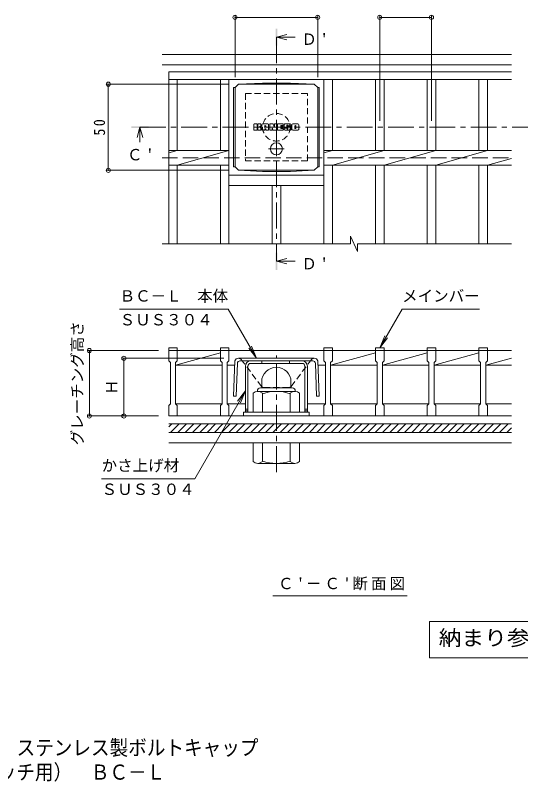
# Model space of a CAD drawing. Units: millimetres, scale not verified. Extents: x -576 to 542, y -411 to 419.
# Drawn here: x -36.5 to 256.8, y -411.4 to 33.3 of the extents above; entities that cross this region are included whole.
import ezdxf
from ezdxf.enums import TextEntityAlignment as Align

# ---------------------------------------------------------------- set-up
doc = ezdxf.new("R2010")
doc.units = ezdxf.units.MM
doc.header["$LTSCALE"] = 3
doc.header["$PDMODE"] = 32
doc.header["$PDSIZE"] = 2.4
for name, pattern in [('CHAIN1', [8, 5, -1, 1, -1]), ('DASHED1', [1.8, 1.2, -0.6]), ('DASHED3', [4, 3, -1])]:
    doc.linetypes.add(name, pattern=pattern)
for name, color, linetype, lineweight in [('3-1_躯体', 2, 'Continuous', 18), ('3-2_仕上', 3, 'Continuous', 18), ('3-4_文字', 7, 'Continuous', 18), ('3-5_建具', 7, 'Continuous', 18), ('3-8_ハッチ', 4, 'Continuous', 18), ('3-9_記号', 2, 'Continuous', 18), ('3-F_断熱材', 7, 'Continuous', 18)]:
    doc.layers.add(name, color=color, linetype=linetype, lineweight=lineweight)
doc.layers.add('F-5_F-5ﾚｲﾔ', color=2, linetype='Continuous')
doc.styles.add('ＭＳ ゴシック', font='')
doc.styles.get('ＭＳ ゴシック').set_extended_font_data('MS Gothic')

msp = doc.modelspace()

# ---------------------------------------------------------------- linework, layer by layer
at = {"layer": '3-1_躯体'}
for p, q in [((251.447, 10.567), (48.7, 10.567)), ((251.447, 4.567), (48.7, 4.567)), ((115.039, -167.44), (115.029, -167.44)), ((115.039, -167.441), (115.029, -167.441)), ((106.529, -179.441), (106.529, -182.941)), ((123.53, -179.43), (123.53, -182.941)), ((101.529, -196.941), (101.529, -185.979)), ((104.03, -184.741), (104.03, -184.941)), ((125.779, -184.941), (104.279, -184.941)), ((105.829, -182.941), (124.229, -182.941)), ((107.03, -196.941), (107.03, -185.979)), ((123.03, -196.941), (123.03, -185.979)), ((126.029, -184.741), (126.029, -184.941)), ((128.53, -196.941), (128.53, -185.979)), ((134.029, -196.941), (96.03, -196.941)), ((96.03, -199.241), (96.03, -196.941)), ((134.029, -199.241), (134.029, -196.941)), ((52.539, -203.741), (251.447, -203.741)), ((52.539, -205.541), (54.34, -203.741)), ((53.582, -208.74), (58.582, -203.741)), ((57.825, -208.74), (62.825, -203.741)), ((62.067, -208.74), (67.068, -203.741)), ((66.31, -208.74), (71.31, -203.741)), ((70.553, -208.74), (75.553, -203.741)), ((74.795, -208.74), (79.795, -203.741)), ((79.038, -208.74), (84.038, -203.741)), ((83.281, -208.74), (88.281, -203.741)), ((87.523, -208.74), (92.523, -203.741)), ((91.766, -208.741), (96.766, -203.741)), ((96.009, -208.74), (101.009, -203.741)), ((100.251, -208.74), (105.251, -203.741)), ((104.494, -208.74), (109.494, -203.741)), ((108.736, -208.74), (113.736, -203.741)), ((112.979, -208.74), (117.979, -203.741)), ((117.222, -208.74), (122.222, -203.741)), ((121.464, -208.74), (126.464, -203.741)), ((125.707, -208.74), (130.707, -203.741)), ((129.95, -208.74), (134.949, -203.741)), ((134.192, -208.74), (139.192, -203.741)), ((138.435, -208.74), (143.435, -203.741)), ((142.677, -208.74), (147.677, -203.741)), ((146.92, -208.74), (151.92, -203.741)), ((151.163, -208.74), (156.163, -203.741)), ((155.405, -208.74), (160.405, -203.741)), ((159.648, -208.74), (164.648, -203.741)), ((163.89, -208.74), (168.89, -203.741)), ((168.133, -208.74), (173.133, -203.741)), ((172.376, -208.74), (177.376, -203.741)), ((176.618, -208.741), (181.618, -203.741)), ((180.861, -208.74), (185.861, -203.741)), ((185.104, -208.74), (190.104, -203.741)), ((189.346, -208.74), (194.346, -203.741)), ((193.589, -208.74), (198.589, -203.741)), ((197.832, -208.74), (202.832, -203.741)), ((202.074, -208.74), (207.074, -203.741)), ((206.317, -208.74), (211.317, -203.741)), ((210.559, -208.74), (215.559, -203.741)), ((214.802, -208.74), (219.802, -203.741)), ((219.045, -208.74), (224.045, -203.741)), ((223.287, -208.74), (228.287, -203.741)), ((227.53, -208.74), (232.53, -203.741)), ((231.773, -208.74), (236.773, -203.741)), ((236.015, -208.74), (241.015, -203.741)), ((240.258, -208.74), (245.258, -203.741)), ((244.5, -208.74), (249.5, -203.741)), ((251.447, -208.741), (52.539, -208.741)), ((248.743, -208.74), (251.447, -206.037)), ((251.447, -214.741), (52.539, -214.741)), ((101.529, -214.741), (101.529, -225.702)), ((107.03, -214.741), (107.03, -225.702)), ((123.03, -214.741), (123.03, -225.702)), ((128.53, -214.741), (128.53, -225.702)), ((125.779, -226.741), (104.279, -226.741))]:
    msp.add_line(p, q, dxfattribs=at)
at = {"layer": '3-1_躯体', "linetype": 'DASHED3'}
msp.add_line((48.7, -49.433), (251.447, -49.433), dxfattribs=at)
at = {"layer": '3-1_躯体', "linetype": 'CHAIN1'}
msp.add_line((115.039, -231.826), (115.039, -164.139), dxfattribs=at)
at = {"layer": '3-1_躯体'}
for centre, radius, start, end in [((115.029, -179.441), 8.5, 89.93186, 180), ((115.039, -179.43), 8.49, 0, 90), ((104.279, -189.1), 4.16, 48.62012, 131.38165), ((105.829, -184.741), 1.8, 90, 180), ((115.029, -208.941), 24, 70.52881, 109.47119), ((125.779, -189.1), 4.16, 48.61835, 131.37988), ((124.229, -184.741), 1.8, 0, 90), ((104.279, -222.581), 4.16, 228.61835, 311.37988), ((115.029, -202.741), 24, 250.52881, 289.47119), ((125.779, -222.581), 4.16, 228.62012, 311.38165)]:
    msp.add_arc(centre, radius, start, end, dxfattribs=at)
at = {"layer": '3-2_仕上'}
for p, q in [((52.539, 0.567), (52.539, -99.433)), ((52.539, 0.567), (251.447, 0.567)), ((52.539, -3.933), (251.447, -3.933)), ((57.539, -3.933), (57.539, -45.191)), ((82.539, -3.933), (82.539, -45.191)), ((87.539, -3.933), (87.539, -99.433)), ((142.539, -3.933), (142.539, -99.433)), ((147.539, -3.933), (147.539, -45.191)), ((172.539, -3.933), (172.539, -45.191)), ((177.539, -3.933), (177.539, -45.191)), ((202.539, -3.933), (202.539, -45.191)), ((207.539, -3.933), (207.539, -45.191)), ((232.539, -3.933), (232.539, -45.191)), ((237.539, -3.933), (237.539, -45.191)), ((52.539, -46.605), (57.539, -45.191)), ((52.539, -45.191), (87.539, -45.191)), ((57.539, -53.676), (87.539, -45.191)), ((142.539, -46.605), (147.539, -45.191)), ((142.539, -45.191), (251.447, -45.191)), ((147.539, -53.676), (177.539, -45.191)), ((177.539, -53.676), (207.539, -45.191)), ((207.539, -53.676), (237.539, -45.191)), ((237.539, -53.676), (251.447, -49.742)), ((52.539, -53.676), (87.539, -53.676)), ((57.539, -53.676), (57.539, -99.433)), ((82.539, -53.676), (82.539, -99.433)), ((142.539, -53.676), (251.447, -53.676)), ((147.539, -53.676), (147.539, -99.433)), ((172.539, -53.676), (172.539, -99.433)), ((177.539, -53.676), (177.539, -99.433)), ((202.539, -53.676), (202.539, -99.433)), ((207.539, -53.676), (207.539, -99.433)), ((232.539, -53.676), (232.539, -99.433)), ((237.539, -53.676), (237.539, -99.433)), ((87.539, -59.433), (142.539, -59.433)), ((87.539, -65.433), (142.539, -65.433)), ((112.539, -65.433), (112.539, -99.433)), ((117.539, -65.433), (117.539, -99.433)), ((157.969, -99.433), (48.7, -99.433)), ((162.11, -103.856), (162.11, -99.433)), ((251.447, -99.433), (162.11, -99.433)), ((52.539, -159.741), (57.539, -159.741)), ((52.539, -159.741), (52.539, -161.241)), ((57.539, -159.741), (57.539, -161.241)), ((82.539, -159.741), (87.539, -159.741)), ((82.539, -159.741), (82.539, -161.241)), ((87.539, -159.741), (87.539, -161.241)), ((142.539, -159.741), (147.539, -159.741)), ((142.539, -159.741), (142.539, -161.241)), ((147.539, -159.741), (147.539, -161.241)), ((172.539, -159.741), (177.539, -159.741)), ((172.539, -159.741), (172.539, -161.241)), ((177.539, -159.741), (177.539, -161.241)), ((202.539, -159.741), (207.539, -159.741)), ((202.539, -159.741), (202.539, -161.241)), ((207.539, -159.741), (207.539, -161.241)), ((232.539, -159.741), (237.539, -159.741)), ((232.539, -159.741), (232.539, -161.241)), ((237.539, -159.741), (237.539, -161.241)), ((52.539, -161.241), (82.54, -161.241)), ((52.539, -167.241), (52.539, -161.241)), ((56.54, -169.741), (82.54, -162.612)), ((57.539, -161.241), (57.539, -167.241)), ((82.54, -161.241), (87.539, -161.241)), ((82.54, -167.241), (82.54, -161.241)), ((87.539, -161.241), (87.539, -167.241)), ((87.539, -161.241), (112.539, -161.241)), ((112.539, -161.241), (142.539, -161.241)), ((142.539, -161.241), (172.539, -161.241)), ((142.539, -167.241), (142.539, -161.241)), ((146.539, -169.741), (172.539, -162.612)), ((147.539, -161.241), (147.539, -167.241)), ((172.539, -161.241), (202.539, -161.241)), ((172.539, -167.241), (172.539, -161.241)), ((176.539, -169.741), (202.539, -162.612)), ((177.539, -161.241), (177.539, -167.241)), ((202.539, -161.241), (232.539, -161.241)), ((202.539, -167.241), (202.539, -161.241)), ((206.539, -169.741), (232.539, -162.612)), ((207.539, -161.241), (207.539, -167.241)), ((232.539, -161.241), (251.447, -161.241)), ((232.539, -167.241), (232.539, -161.241)), ((237.539, -161.241), (237.539, -167.241)), ((52.539, -167.241), (53.54, -168.241)), ((53.54, -192.241), (53.54, -168.241)), ((56.54, -168.241), (57.539, -167.241)), ((56.54, -168.241), (56.54, -192.241)), ((82.54, -167.241), (83.539, -168.241)), ((83.539, -192.241), (83.539, -168.241)), ((86.539, -168.241), (87.539, -167.241)), ((86.539, -168.241), (86.539, -192.241)), ((142.539, -167.241), (143.539, -168.241)), ((143.539, -192.241), (143.539, -168.241)), ((146.539, -168.241), (147.539, -167.241)), ((146.539, -168.241), (146.539, -192.241)), ((172.539, -167.241), (173.539, -168.241)), ((173.539, -192.241), (173.539, -168.241)), ((176.539, -168.241), (177.539, -167.241)), ((176.539, -168.241), (176.539, -192.241)), ((202.539, -167.241), (203.539, -168.241)), ((203.539, -192.241), (203.539, -168.241)), ((206.539, -168.241), (207.539, -167.241)), ((206.539, -168.241), (206.539, -192.241)), ((232.539, -167.241), (233.539, -168.241)), ((233.539, -192.241), (233.539, -168.241)), ((236.539, -169.741), (251.447, -165.653)), ((236.539, -168.241), (237.539, -167.241)), ((236.539, -168.241), (236.539, -192.241)), ((56.54, -169.741), (83.539, -169.741)), ((86.539, -169.741), (90.879, -169.741)), ((139.2, -169.741), (143.539, -169.741)), ((146.539, -169.741), (173.539, -169.741)), ((176.539, -169.741), (203.539, -169.741)), ((206.539, -169.741), (233.539, -169.741)), ((236.539, -169.741), (251.447, -169.741)), ((56.54, -192.241), (57.539, -193.241)), ((56.54, -192.241), (83.539, -192.241)), ((57.539, -193.241), (57.539, -199.241)), ((86.539, -192.241), (87.539, -193.241)), ((86.539, -192.241), (97.039, -192.241)), ((87.539, -193.241), (87.539, -199.241)), ((133.039, -192.241), (143.539, -192.241)), ((146.539, -192.241), (147.539, -193.241)), ((146.539, -192.241), (173.539, -192.241)), ((147.539, -193.241), (147.539, -199.241)), ((176.539, -192.241), (177.539, -193.241)), ((176.539, -192.241), (203.539, -192.241)), ((177.539, -193.241), (177.539, -199.241)), ((206.539, -192.241), (207.539, -193.241)), ((206.539, -192.241), (233.539, -192.241)), ((207.539, -193.241), (207.539, -199.241)), ((236.539, -192.241), (251.447, -192.241)), ((236.539, -192.241), (237.539, -193.241)), ((237.539, -193.241), (237.539, -199.241)), ((52.539, -199.241), (251.447, -199.241)), ((118.529, -199.241), (111.53, -199.241)), ((52.539, -203.741), (251.447, -203.741))]:
    msp.add_line(p, q, dxfattribs=at)
for points in [[(162.11, -103.856), (157.969, -94.937), (157.969, -99.433)], [(52.539, -199.241), (52.539, -193.241), (53.54, -192.241)], [(82.54, -199.241), (82.54, -193.241), (83.539, -192.241)], [(142.539, -199.241), (142.539, -193.241), (143.539, -192.241)], [(172.539, -199.241), (172.539, -193.241), (173.539, -192.241)], [(202.539, -199.241), (202.539, -193.241), (203.539, -192.241)], [(232.539, -199.241), (232.539, -193.241), (233.539, -192.241)]]:
    msp.add_lwpolyline(points, dxfattribs=at)
at = {"layer": '3-4_文字'}
for p, q in [((91.039, 32.966), (91.039, -2.683)), ((91.039, 32.066), (139.039, 32.066)), ((139.039, 32.966), (139.039, -2.683)), ((175.039, 32.966), (175.039, -27.933)), ((175.039, 32.066), (205.039, 32.066)), ((205.039, 32.966), (205.039, -27.933)), ((16.584, -6.683), (87.039, -6.683)), ((17.484, -6.683), (17.484, -56.683)), ((16.584, -56.683), (87.039, -56.683)), ((5.639, -161.241), (46.539, -161.241)), ((6.539, -199.241), (6.539, -161.241)), ((25.939, -165.741), (84.54, -165.741)), ((26.539, -199.241), (26.539, -165.741)), ((5.639, -199.241), (46.539, -199.241))]:
    msp.add_line(p, q, dxfattribs=at)
for p in [(91.039, 32.066), (139.039, 32.066), (175.039, 32.066), (205.039, 32.066), (17.484, -6.683), (17.484, -56.683), (6.539, -161.241), (26.539, -165.741), (6.539, -199.241), (26.539, -199.241)]:
    msp.add_point(p, dxfattribs=at)
at = {"layer": '3-5_建具', "color": 4}
for p, q in [((115.039, 20.567), (121.039, 22.167)), ((115.039, 20.567), (121.039, 18.967)), ((115.039, 20.567), (125.979, 20.567)), ((35.864, -31.683), (34.264, -37.683)), ((35.864, -31.683), (37.464, -37.683)), ((35.864, -31.683), (35.864, -40.332)), ((115.039, -109.433), (121.039, -107.833)), ((115.039, -109.433), (121.039, -111.033)), ((115.039, -109.433), (125.979, -109.433))]:
    msp.add_line(p, q, dxfattribs=at)
at = {"layer": '3-5_建具', "color": 4, "linetype": 'CHAIN1'}
for p, q in [((115.039, 20.567), (115.039, -109.433)), ((35.864, -31.683), (267.876, -31.683))]:
    msp.add_line(p, q, dxfattribs=at)
at = {"layer": '3-5_建具'}
for p, q in [((24.076, -137.244), (87.076, -137.244)), ((87.076, -137.244), (103.529, -165.741)), ((188.028, -137.244), (175.039, -159.741)), ((188.028, -137.244), (233.028, -137.244)), ((175.039, -159.741), (177.91, -152.812)), ((175.039, -159.741), (179.605, -153.79)), ((103.529, -165.741), (98.963, -159.79)), ((103.529, -165.741), (100.659, -158.812)), ((97.039, -184.698), (92.474, -190.649)), ((13.63, -235.637), (67.63, -235.637)), ((112.993, -303.544), (190.993, -303.544)), ((203.85, -318.544), (375.15, -318.544)), ((203.85, -318.544), (203.85, -339.544)), ((203.85, -339.544), (375.15, -339.544))]:
    msp.add_line(p, q, dxfattribs=at)
msp.add_lwpolyline([(67.63, -235.637), (97.039, -184.698), (94.169, -191.627)], dxfattribs=at)
at = {"layer": '3-5_建具', "color": 4}
for points in [[(114.539, 15.567), (115.539, 15.567), (114.539, 25.567), (115.539, 25.567)], [(30.864, -32.183), (40.864, -32.183), (30.864, -31.183), (40.864, -31.183)], [(114.539, -114.433), (115.539, -114.433), (114.539, -104.433), (115.539, -104.433)]]:
    msp.add_solid(points, dxfattribs=at)
at = {"layer": '3-8_ハッチ', "linetype": 'DASHED1'}
for p, q in [((133.039, -12.183), (97.039, -12.183)), ((97.039, -12.183), (97.039, -51.183))]:
    msp.add_line(p, q, dxfattribs=at)
at = {"layer": '3-8_ハッチ'}
for p, q in [((100.039, -167.241), (130.039, -167.241)), ((130.039, -168.741), (100.039, -168.741)), ((106.652, -168.741), (106.652, -167.241)), ((122.652, -168.741), (122.652, -167.241)), ((97.039, -170.241), (97.039, -196.941)), ((98.539, -170.241), (98.539, -196.941)), ((131.539, -170.241), (131.539, -196.941)), ((133.039, -170.241), (133.039, -196.941)), ((97.039, -195.241), (98.539, -195.241)), ((131.539, -195.241), (133.039, -195.241)), ((97.039, -196.241), (98.539, -196.241)), ((131.539, -196.241), (133.039, -196.241))]:
    msp.add_line(p, q, dxfattribs=at)
at = {"layer": '3-8_ハッチ', "linetype": 'DASHED1'}
msp.add_lwpolyline([(97.039, -51.183), (133.039, -51.183), (133.039, -12.183)], dxfattribs=at)
msp.add_circle((115.039, -31.683), 8, dxfattribs=at)
at = {"layer": '3-8_ハッチ'}
for centre, radius, start, end in [((100.039, -170.241), 3, 90, 180), ((100.039, -170.241), 1.5, 90, 180), ((130.039, -170.241), 3, 0, 90), ((130.039, -170.241), 1.5, 0, 90)]:
    msp.add_arc(centre, radius, start, end, dxfattribs=at)
at = {"layer": '3-9_記号'}
for p, q in [((90.158, -8.683), (91.039, -8.683)), ((90.158, -8.683), (90.158, -54.683)), ((91.039, -8.683), (93.039, -6.683)), ((91.039, -54.683), (91.039, -8.683)), ((106.93, -6.051), (93.039, -6.683)), ((93.039, -6.683), (137.039, -6.683)), ((106.93, -6.051), (123.149, -6.051)), ((123.149, -6.051), (137.039, -6.683)), ((139.039, -8.683), (137.039, -6.683)), ((139.921, -8.683), (139.039, -8.683)), ((139.039, -54.683), (139.039, -8.683)), ((139.921, -8.683), (139.921, -54.683)), ((90.158, -54.683), (91.039, -54.683)), ((91.039, -54.683), (93.039, -56.683)), ((106.93, -57.316), (93.039, -56.683)), ((93.039, -56.683), (137.039, -56.683)), ((106.93, -57.316), (123.149, -57.316)), ((123.149, -57.316), (137.039, -56.683)), ((139.039, -54.683), (137.039, -56.683)), ((139.921, -54.683), (139.039, -54.683)), ((90.979, -167.241), (90.158, -187.741)), ((92.423, -168.681), (91.657, -187.801)), ((136.997, -165.741), (93.039, -165.741)), ((136.157, -167.241), (93.922, -167.241)), ((95.79, -167.927), (95.275, -167.241)), ((134.289, -167.927), (134.804, -167.241)), ((137.656, -168.681), (138.422, -187.801)), ((139.1, -167.241), (139.921, -187.741)), ((90.158, -187.741), (91.657, -187.801)), ((139.921, -187.741), (138.422, -187.801))]:
    msp.add_line(p, q, dxfattribs=at)
at = {"layer": '3-9_記号', "linetype": 'CHAIN1'}
for p, q in [((119.537, -44.183), (110.542, -44.183)), ((115.039, -40.495), (115.039, -47.871))]:
    msp.add_line(p, q, dxfattribs=at)
at = {"layer": '3-9_記号', "linetype": 'DASHED1'}
for p, q in [((95.275, -167.241), (94.713, -166.491)), ((106.454, -182.155), (95.79, -167.927)), ((123.625, -182.155), (134.289, -167.927)), ((134.804, -167.241), (135.366, -166.491)), ((122.211, -182.741), (107.868, -182.741))]:
    msp.add_line(p, q, dxfattribs=at)
at = {"layer": '3-9_記号'}
msp.add_circle((115.039, -44.183), 3.5, dxfattribs=at)
for centre, radius, start, end in [((93.061, -167.935), 2.194, 90.55618, 161.56279), ((93.922, -168.741), 1.5, 90, 177.70665), ((136.157, -168.741), 1.5, 2.29335, 90), ((137.018, -167.935), 2.194, 18.43721, 90.55618)]:
    msp.add_arc(centre, radius, start, end, dxfattribs=at)
at = {"layer": '3-9_記号', "linetype": 'DASHED1'}
for centre, radius, start, end in [((93.061, -167.935), 2.194, 41.15582, 89.44382), ((137.018, -167.935), 2.194, 90.55618, 138.84418), ((107.868, -180.741), 2, 225, 270), ((122.211, -180.741), 2, 270, 315)]:
    msp.add_arc(centre, radius, start, end, dxfattribs=at)
at = {"layer": '3-F_断熱材'}
for p, q in [((102.028, -33.268), (102.028, -29.915)), ((103.71, -29.757), (102.185, -29.757)), ((103.868, -29.915), (103.868, -30.839)), ((104.37, -29.915), (104.37, -30.839)), ((105.875, -29.757), (104.527, -29.757)), ((106.032, -29.915), (106.032, -30.696)), ((106.697, -33.268), (106.697, -30.281)), ((110.012, -29.757), (107.221, -29.757)), ((108.361, -31.552), (108.361, -31.011)), ((108.872, -31.552), (108.872, -31.011)), ((110.536, -33.268), (110.536, -30.281)), ((111.21, -29.915), (111.21, -33.268)), ((111.367, -29.757), (113.071, -29.757)), ((113.22, -29.867), (113.699, -31.361)), ((113.86, -29.915), (113.86, -31.335)), ((114.017, -29.757), (115.037, -29.757)), ((115.195, -29.915), (115.195, -33.268)), ((115.703, -33.268), (115.703, -29.915)), ((115.86, -29.757), (118.881, -29.757)), ((118.881, -30.749), (117.764, -30.749)), ((119.039, -30.592), (119.039, -29.915)), ((123.023, -29.757), (119.971, -29.757)), ((121.201, -31.1), (121.201, -30.687)), ((121.719, -30.779), (121.719, -30.687)), ((121.876, -30.936), (123.547, -30.936)), ((123.547, -30.281), (123.547, -30.936)), ((124.055, -32.902), (124.055, -30.281)), ((127.527, -29.757), (124.579, -29.757)), ((125.732, -32.104), (125.732, -31.079)), ((126.374, -32.104), (126.374, -31.079)), ((128.051, -30.281), (128.051, -32.902)), ((102.185, -33.426), (103.71, -33.426)), ((103.868, -33.268), (103.868, -32.183)), ((104.365, -33.268), (104.365, -32.183)), ((104.522, -33.426), (105.878, -33.426)), ((106.035, -33.268), (106.035, -32.338)), ((108.204, -33.426), (106.854, -33.426)), ((108.361, -33.268), (108.361, -32.849)), ((108.819, -31.605), (108.414, -31.605)), ((108.872, -33.268), (108.872, -32.849)), ((109.029, -33.426), (110.379, -33.426)), ((112.368, -33.426), (111.367, -33.426)), ((112.525, -33.268), (112.525, -32.359)), ((113.014, -33.313), (112.723, -32.33)), ((115.037, -33.426), (113.165, -33.426)), ((115.86, -33.426), (118.868, -33.426)), ((118.881, -31.994), (117.759, -31.994)), ((118.868, -32.423), (117.759, -32.423)), ((118.881, -31.189), (117.764, -31.189)), ((119.026, -33.268), (119.026, -32.58)), ((119.039, -31.837), (119.039, -31.346)), ((119.542, -32.414), (119.542, -32.902)), ((119.7, -32.256), (121.053, -32.256)), ((121.552, -31.926), (119.971, -31.926)), ((123.118, -33.426), (120.066, -33.426)), ((121.21, -32.414), (121.21, -32.524)), ((121.358, -31.258), (123.118, -31.258)), ((121.71, -32.084), (121.71, -32.524)), ((127.527, -33.426), (124.579, -33.426))]:
    msp.add_line(p, q, dxfattribs=at)
for centre, radius, start, end in [((102.185, -29.915), 0.157, 90, 180), ((103.71, -29.915), 0.157, 0, 90), ((104.119, -30.839), 0.251, 180, 0), ((104.527, -29.915), 0.157, 90, 180), ((105.508, -30.696), 0.524, 299.42073, 0), ((105.875, -29.915), 0.157, 0, 90), ((107.221, -30.281), 0.524, 90, 180), ((108.616, -31.011), 0.255, 0, 180), ((110.012, -30.281), 0.524, 0, 90), ((111.367, -29.915), 0.157, 90, 180), ((113.071, -29.915), 0.157, 17.75635, 90), ((114.017, -29.915), 0.157, 90, 180), ((115.037, -29.915), 0.157, 0, 90), ((115.86, -29.915), 0.157, 90, 180), ((117.764, -30.969), 0.22, 90, 270), ((118.881, -29.915), 0.157, 0, 90), ((118.881, -30.592), 0.157, 270, 0), ((121.918, -30.842), 2.376, 157.10112, 202.89888), ((119.971, -30.019), 0.262, 90, 157.10112), ((121.46, -30.687), 0.259, 0, 180), ((121.358, -31.1), 0.157, 180, 270), ((121.876, -30.779), 0.157, 180, 270), ((123.023, -30.281), 0.524, 0, 90), ((124.579, -30.281), 0.524, 90, 180), ((126.053, -31.079), 0.321, 0, 180), ((127.527, -30.281), 0.524, 0, 90), ((102.185, -33.268), 0.157, 180, 270), ((103.71, -33.268), 0.157, 270, 0), ((104.116, -32.183), 0.249, 0, 180), ((104.522, -33.268), 0.157, 180, 270), ((104.953, -31.513), 0.0878, 97.33171, 266.57183), ((104.653, -29.179), 2.265, 277.33171, 299.42073), ((104.85, -33.239), 1.641, 53.71985, 86.57183), ((105.511, -32.338), 0.524, 0, 53.71985), ((105.878, -33.268), 0.157, 270, 0), ((106.854, -33.268), 0.157, 180, 270), ((108.204, -33.268), 0.157, 270, 0), ((108.616, -32.849), 0.255, 0, 180), ((108.414, -31.552), 0.0524, 180, 270), ((108.819, -31.552), 0.0524, 270, 0), ((109.029, -33.268), 0.157, 180, 270), ((110.379, -33.268), 0.157, 270, 0), ((111.367, -33.268), 0.157, 180, 270), ((112.368, -33.268), 0.157, 270, 0), ((112.626, -32.359), 0.101, 16.48875, 180), ((113.165, -33.268), 0.157, 196.48875, 270), ((113.777, -31.335), 0.0827, 197.75635, 0), ((115.037, -33.268), 0.157, 270, 0), ((115.86, -33.268), 0.157, 180, 270), ((117.759, -32.209), 0.214, 90, 270), ((118.868, -32.58), 0.157, 0, 90), ((118.868, -33.268), 0.157, 270, 0), ((118.881, -31.346), 0.157, 0, 90), ((118.881, -31.837), 0.157, 270, 0), ((120.066, -32.902), 0.524, 180, 270), ((119.7, -32.414), 0.157, 90, 180), ((119.971, -31.664), 0.262, 202.89888, 270), ((121.053, -32.414), 0.157, 0, 90), ((121.46, -32.524), 0.25, 180, 0), ((121.552, -32.084), 0.157, 0, 90), ((123.118, -31.519), 0.262, 22.90802, 90), ((123.118, -33.164), 0.262, 270, 337.09198), ((121.173, -32.342), 2.374, 337.09198, 22.90802), ((124.579, -32.902), 0.524, 180, 270), ((126.053, -32.104), 0.321, 180, 0), ((127.527, -32.902), 0.524, 270, 0)]:
    msp.add_arc(centre, radius, start, end, dxfattribs=at)

# ---------------------------------------------------------------- texts
at = {"layer": '3-4_文字', "color": 2, "style": 'ＭＳ ゴシック'}
for s, p in [('グレーチング高さ', (4.739, -216.241)), ('Ｈ', (24.739, -186.991))]:
    msp.add_text(s, height=6.598, rotation=90, dxfattribs=at).set_placement(p, align=Align.BOTTOM_LEFT)
at = {"layer": '3-4_文字', "color": 2, "insert": (15.684, -36.558), "char_height": 6.598, "attachment_point": 7, "rotation": 90, "style": 'ＭＳ ゴシック'}
msp.add_mtext('\\T1.36;\\W0.9;50', dxfattribs=at)
at = {"layer": '3-5_建具', "style": 'ＭＳ ゴシック'}
for s, p in [('ＢＣ－Ｌ\u3000本体', (24.076, -134.844)), ('メインバー', (188.028, -134.844)), ('ＳＵＳ３０４', (24.076, -148.644)), ('かさ上げ材', (13.63, -233.237)), ('ＳＵＳ３０４', (13.63, -247.037))]:
    msp.add_text(s, height=6.598, dxfattribs=at).set_placement(p, align=Align.BOTTOM_LEFT)
at = {"layer": '3-5_建具', "color": 2, "style": 'ＭＳ ゴシック', "width": 1.1}
msp.add_text('納まり参考図\u3000Ｓ＝１：３', height=8.798, dxfattribs=at).set_placement((209.25, -335.044), align=Align.BOTTOM_LEFT)
at = {"layer": '3-5_建具', "color": 2, "char_height": 6.598, "attachment_point": 7, "style": 'ＭＳ ゴシック'}
for s, insert in [("\\T1.22;Ｄ'", (129.554, 16.124)), ("\\T1.22;Ｃ'", (28.364, -50.999)), ("\\T1.22;Ｄ'", (129.554, -114.166))]:
    msp.add_mtext(s, dxfattribs=dict(at, insert=insert))
at = {"layer": '3-5_建具', "insert": (115.993, -300.544), "char_height": 6.598, "attachment_point": 7, "style": 'ＭＳ ゴシック'}
msp.add_mtext("\\T1.2;Ｃ'－Ｃ'断面図", dxfattribs=at)
at = {"layer": 'F-5_F-5ﾚｲﾔ', "style": 'ＭＳ ゴシック', "width": 0.9}
for s, p in [('スチール製グレーチング\u3000ボルト固定式用\u3000ステンレス製ボルトキャップ', (-251.76, -398.757)), ('一般型（30mmピッチ用）・細目型（15mmピッチ用）\u3000ＢＣ－Ｌ', (-251.76, -412.933))]:
    msp.add_text(s, height=8.798, dxfattribs=at).set_placement(p, align=Align.BOTTOM_LEFT)

doc.saveas('drawing.dxf')
